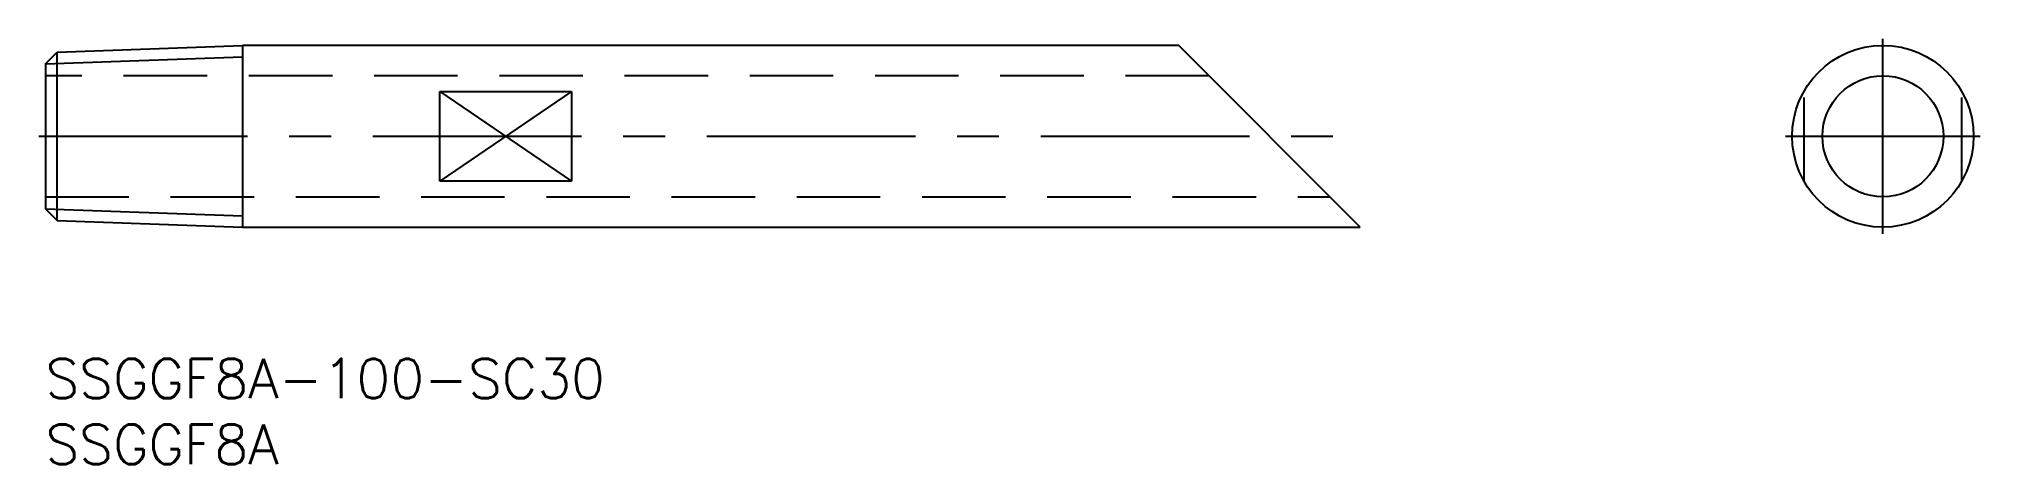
# Model space of a CAD drawing. Extents: x -1 to 147, y -8 to 24.
import ezdxf

# ---------------------------------------------------------------- set-up
doc = ezdxf.new("R2010")
doc.units = 0
doc.header["$LTSCALE"] = 0.5
doc.linetypes.add('CENTER', pattern=[50.8, 31.75, -6.35, 6.35, -6.35])
doc.linetypes.add('DASHED', pattern=[19.05, 12.7, -6.35])
for name, color, linetype in [('MSM_CENTER', 1, 'CENTER'), ('MSM_CONTINUOUS', 7, 'CONTINUOUS'), ('MSM_DASHED', 4, 'DASHED'), ('MSM_NARROW', 5, 'CONTINUOUS'), ('MSM_PART_NUMBER', 7, 'CONTINUOUS')]:
    doc.layers.add(name, color=color, linetype=linetype)
doc.styles.get("Standard").update_dxf_attribs({"font": 'txt.shx', "height": 3, "bigfont": 'bigfont.shx'})

# ---------------------------------------------------------------- blocks, each defined once
blk = doc.blocks.new('*U20')
at = {"layer": 'MSM_PART_NUMBER'}
blk.add_text('SSGGF8A-100-SC30', height=3, dxfattribs=at).set_placement((0, -3))
blk = doc.blocks.new('*U21')
at = {"layer": 'MSM_PART_NUMBER'}
blk.add_text('SSGGF8A', height=3, dxfattribs=at).set_placement((0, -8))

msp = doc.modelspace()

# ---------------------------------------------------------------- linework, layer by layer
at = {"layer": 'MSM_CENTER'}
for p, q in [((139.75, 9.5), (139.75, 24.3)), ((-0.5, 16.9), (100.5, 16.9)), ((132.35, 16.9), (147.15, 16.9))]:
    msp.add_line(p, q, dxfattribs=at)
at = {"layer": 'MSM_CONTINUOUS'}
for p, q in [((0.89, 23.3), (15, 23.79)), ((15, 23.8), (15, 10)), ((86.2, 23.8), (15, 23.8)), ((100, 10), (86.2, 23.8)), ((0, 22.41), (0.89, 23.3)), ((0, 22.41), (0, 11.39)), ((0.89, 10.5), (0.89, 23.3)), ((30, 13.49), (30, 20.31)), ((30, 20.31), (40, 20.31)), ((40, 20.31), (40, 13.49)), ((40, 13.49), (30, 13.49)), ((0, 11.39), (0.89, 10.5)), ((0.89, 10.5), (15, 10.01)), ((15, 10), (100, 10))]:
    msp.add_line(p, q, dxfattribs=at)
for radius in [6.9, 4.6]:
    msp.add_circle((139.75, 16.9), radius, dxfattribs=at)
at = {"layer": 'MSM_DASHED'}
for p, q in [((88.5, 21.5), (0, 21.5)), ((133.75, 13.49), (133.75, 20.31)), ((145.75, 13.49), (145.75, 20.31)), ((0, 12.3), (97.7, 12.3))]:
    msp.add_line(p, q, dxfattribs=at)
at = {"layer": 'MSM_NARROW'}
for p, q in [((0, 22.41), (15, 22.94)), ((40, 20.31), (30, 13.49)), ((30, 20.31), (40, 13.49)), ((0, 11.39), (15, 10.86))]:
    msp.add_line(p, q, dxfattribs=at)

# ---------------------------------------------------------------- block references
at = {"layer": 'MSM_CONTINUOUS'}
for name in ['*U20', '*U21']:
    msp.add_blockref(name, (0, 0), dxfattribs=at)

doc.saveas('drawing.dxf')
